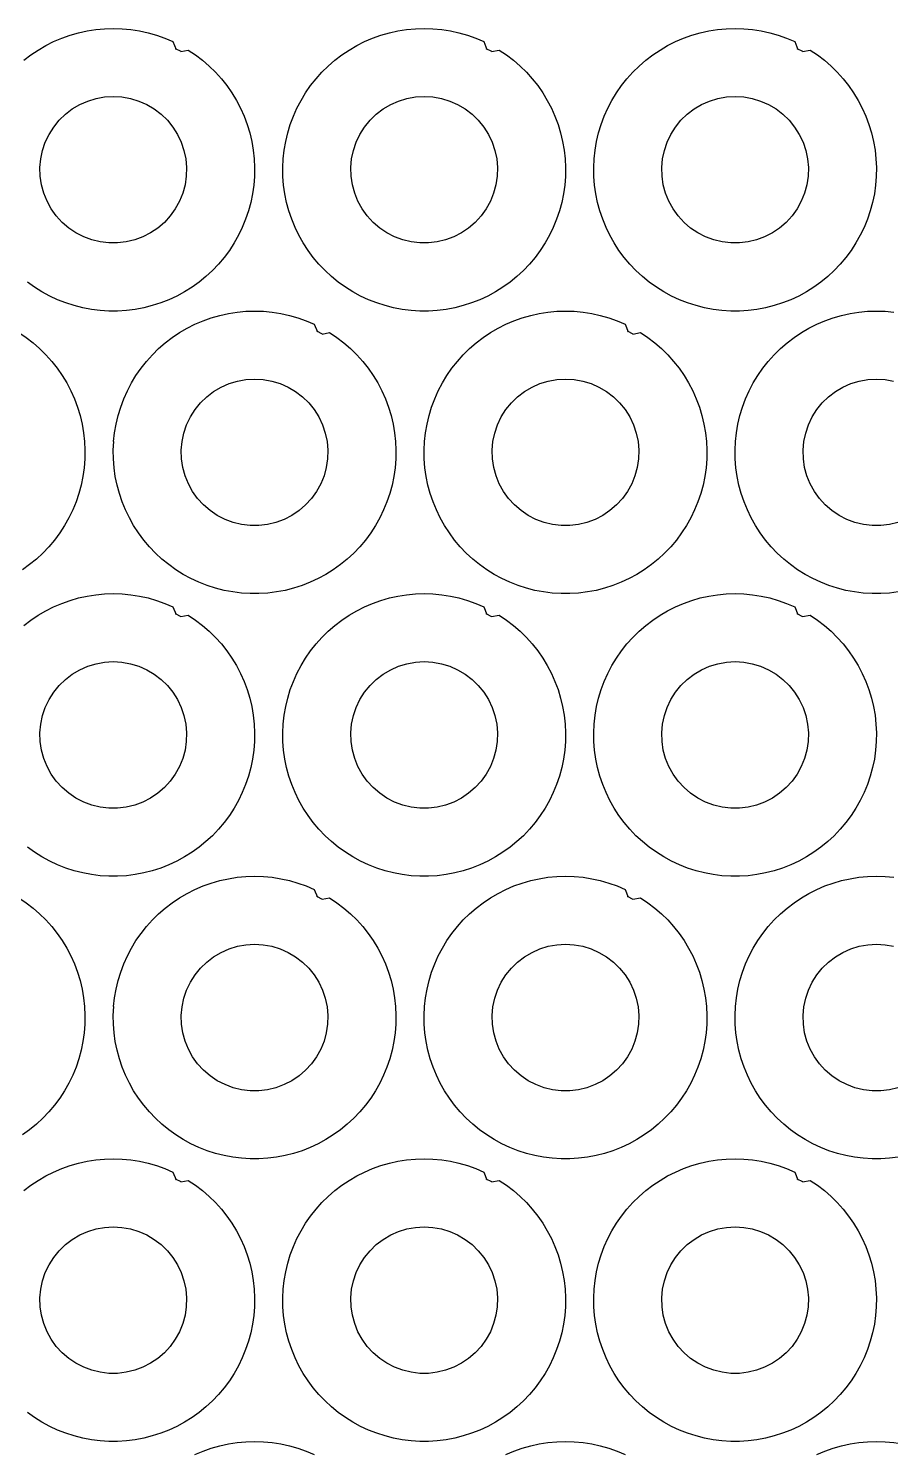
# Model space of a CAD drawing. Extents: x 0 to 183, y 0 to 160.
# Drawn here: x 91.3 to 140.1, y 79.5 to 160.1 of the extents above; entities that cross this region are included whole.
import ezdxf

# ---------------------------------------------------------------- set-up
doc = ezdxf.new("R2010")
doc.units = 0
doc.layers.add('Layer_1', color=7, linetype='CONTINUOUS')

msp = doc.modelspace()

# ---------------------------------------------------------------- linework, layer by layer
at = {"layer": 'Layer_1', "color": 7}
for points in [[(91.069787, 158.300014), (91.464785, 158.602014), (91.877789, 158.880014), (92.307783, 159.131014), (92.751803, 159.354012), (93.209793, 159.550013), (93.67879, 159.717015), (94.15679, 159.855013), (94.642805, 159.962015), (95.133787, 160.039013), (95.629792, 160.086015), (96.126785, 160.101029), (96.623807, 160.086), (97.119784, 160.039013), (97.610795, 159.962015), (98.096781, 159.855013), (98.574809, 159.717015), (99.043806, 159.550013), (99.501796, 159.354012), (99.68134, 158.915537)], [(105.748582, 152.722013), (105.802599, 153.217014), (105.887576, 153.707013), (106.002582, 154.192012), (106.147588, 154.668014), (106.321578, 155.134014), (106.52458, 155.588013), (106.755579, 156.029014), (107.012599, 156.455014), (107.296599, 156.863014), (107.605576, 157.254013), (107.937582, 157.624012), (108.291574, 157.973014), (108.667578, 158.300014), (109.062576, 158.602014), (109.47558, 158.880014), (109.905574, 159.131014), (110.349594, 159.354012), (110.807585, 159.550013), (111.276582, 159.717015), (111.754581, 159.855013), (112.240596, 159.962015), (112.731578, 160.039013), (113.227584, 160.086015), (113.724577, 160.101029), (114.221599, 160.086), (114.717576, 160.039013), (115.208586, 159.962015), (115.694573, 159.855013), (116.172601, 159.717015), (116.641598, 159.550013), (117.099588, 159.354012), (117.279132, 158.915537)], [(123.346374, 152.722013), (123.400391, 153.217014), (123.485368, 153.707013), (123.600374, 154.192012), (123.745379, 154.668014), (123.919369, 155.134014), (124.122372, 155.588013), (124.353371, 156.029014), (124.610391, 156.455014), (124.894391, 156.863014), (125.203368, 157.254013), (125.535374, 157.624012), (125.889365, 157.973014), (126.26537, 158.300014), (126.660368, 158.602014), (127.073372, 158.880014), (127.503366, 159.131014), (127.947386, 159.354012), (128.405376, 159.550013), (128.874373, 159.717015), (129.352373, 159.855013), (129.838388, 159.962015), (130.32937, 160.039013), (130.825375, 160.086015), (131.322369, 160.101029), (131.81939, 160.086), (132.315368, 160.039013), (132.806378, 159.962015), (133.292365, 159.855013), (133.770393, 159.717015), (134.239389, 159.550013), (134.69738, 159.354012), (134.876924, 158.915537)], [(99.965493, 158.791676), (99.642162, 158.954716)], [(99.945788, 158.798006), (100.375782, 158.880014), (100.788786, 158.602014), (101.183784, 158.300014), (101.559789, 157.973014), (101.913809, 157.624012), (102.245787, 157.254013), (102.554792, 156.863014), (102.838792, 156.455014), (103.095783, 156.029014), (103.326782, 155.588013), (103.529785, 155.134014), (103.703803, 154.668014), (103.848809, 154.192012), (103.963786, 153.707013), (104.048791, 153.217014), (104.102809, 152.722013), (104.125669, 152.225014)], [(117.563285, 158.791676), (117.239954, 158.954716)], [(117.54358, 158.798006), (117.973574, 158.880014), (118.386578, 158.602014), (118.781576, 158.300014), (119.157581, 157.973014), (119.5116, 157.624012), (119.843578, 157.254013), (120.152583, 156.863014), (120.436584, 156.455014), (120.693575, 156.029014), (120.924574, 155.588013), (121.127576, 155.134014), (121.301595, 154.668014), (121.4466, 154.192012), (121.561578, 153.707013), (121.646583, 153.217014), (121.7006, 152.722013), (121.72346, 152.225014)], [(135.161076, 158.791676), (134.837746, 158.954716)], [(135.141372, 158.798006), (135.571365, 158.880014), (135.984369, 158.602014), (136.379368, 158.300014), (136.755372, 157.973014), (137.109392, 157.624012), (137.44137, 157.254013), (137.750375, 156.863014), (138.034375, 156.455014), (138.291367, 156.029014), (138.522366, 155.588013), (138.725368, 155.134014), (138.899386, 154.668014), (139.044392, 154.192012), (139.159369, 153.707013), (139.244375, 153.217014), (139.298392, 152.722013), (139.321252, 152.225014)], [(91.978796, 152.224015), (92.021807, 152.714015), (92.123802, 153.195014), (92.280802, 153.661014), (92.492807, 154.105015), (92.754794, 154.520014), (93.064787, 154.902013), (93.417791, 155.245014), (93.80881, 155.543013), (94.231804, 155.793014), (94.681808, 155.991012), (95.151792, 156.135014), (95.635803, 156.222014), (96.126785, 156.251013), (96.617796, 156.222014), (97.101807, 156.135014), (97.571791, 155.991012), (98.021795, 155.793014), (98.444789, 155.543013), (98.835808, 155.245014), (99.188784, 154.902013), (99.498805, 154.520014), (99.760792, 154.105015), (99.972797, 153.661014), (100.129797, 153.195014), (100.231792, 152.714015), (100.274803, 152.224015), (100.260692, 151.732014)], [(109.576588, 152.224015), (109.619598, 152.714015), (109.721594, 153.195014), (109.878594, 153.661014), (110.090599, 154.105015), (110.352586, 154.520014), (110.662579, 154.902013), (111.015582, 155.245014), (111.406601, 155.543013), (111.829596, 155.793014), (112.279599, 155.991012), (112.749584, 156.135014), (113.233595, 156.222014), (113.724577, 156.251013), (114.215587, 156.222014), (114.699598, 156.135014), (115.169583, 155.991012), (115.619586, 155.793014), (116.042581, 155.543013), (116.4336, 155.245014), (116.786575, 154.902013), (117.096596, 154.520014), (117.358583, 154.105015), (117.570589, 153.661014), (117.727589, 153.195014), (117.829584, 152.714015), (117.872595, 152.224015), (117.858484, 151.732014)], [(127.174379, 152.224015), (127.21739, 152.714015), (127.319385, 153.195014), (127.476385, 153.661014), (127.688391, 154.105015), (127.950378, 154.520014), (128.260371, 154.902013), (128.613374, 155.245014), (129.004393, 155.543013), (129.427388, 155.793014), (129.877391, 155.991012), (130.347376, 156.135014), (130.831387, 156.222014), (131.322369, 156.251013), (131.813379, 156.222014), (132.29739, 156.135014), (132.767375, 155.991012), (133.217378, 155.793014), (133.640373, 155.543013), (134.031392, 155.245014), (134.384367, 154.902013), (134.694388, 154.520014), (134.956375, 154.105015), (135.16838, 153.661014), (135.325381, 153.195014), (135.427376, 152.714015), (135.470386, 152.224015), (135.456275, 151.732014)], [(105.725581, 152.225014), (105.748723, 152.722013)], [(123.323373, 152.225014), (123.346515, 152.722013)], [(104.125782, 152.225014), (104.117879, 151.728012), (104.079808, 151.232012), (104.009788, 150.739012), (103.909797, 150.252015), (103.779805, 149.771024), (103.620801, 149.300023), (103.431797, 148.840001), (103.214797, 148.392001), (102.970787, 147.958028), (102.699797, 147.541017), (102.403803, 147.141023), (102.082803, 146.760023), (101.73979, 146.40002), (101.373805, 146.062003), (100.988797, 145.748002), (100.583808, 145.458019), (100.162789, 145.194028), (99.725796, 144.956002), (99.273789, 144.746001), (98.810803, 144.565012), (98.336783, 144.412019), (97.854804, 144.290014), (97.365797, 144.19801), (96.871796, 144.136006), (96.37579, 144.105018), (95.877809, 144.105018), (95.381803, 144.136006), (94.887802, 144.19801), (94.398795, 144.290014), (93.916788, 144.412019), (93.442796, 144.565012), (92.979782, 144.746001), (92.527803, 144.956002), (92.090782, 145.194028), (91.669791, 145.458019), (91.264802, 145.748002)], [(100.260805, 151.732014), (100.187794, 151.246013), (100.057802, 150.772012), (99.873793, 150.316023), (99.635795, 149.886001), (99.349791, 149.486008), (99.017785, 149.123013), (98.6448, 148.802014), (98.236792, 148.528004), (97.799799, 148.303017), (97.338789, 148.132018), (96.860789, 148.016025), (96.372799, 147.958028), (95.880801, 147.958028), (95.392782, 148.016025), (94.914782, 148.132018), (94.4538, 148.303017), (94.016807, 148.528004), (93.608799, 148.802014), (93.235786, 149.123013), (92.903808, 149.486008), (92.617804, 149.886001), (92.379806, 150.316023), (92.195797, 150.772012), (92.065805, 151.246013), (91.992794, 151.732014), (91.978683, 152.224015)], [(121.723573, 152.225014), (121.715671, 151.728012), (121.677599, 151.232012), (121.60758, 150.739012), (121.507589, 150.252015), (121.377597, 149.771024), (121.218593, 149.300023), (121.029589, 148.840001), (120.812588, 148.392001), (120.568579, 147.958028), (120.297589, 147.541017), (120.001594, 147.141023), (119.680595, 146.760023), (119.337582, 146.40002), (118.971596, 146.062003), (118.586589, 145.748002), (118.1816, 145.458019), (117.760581, 145.194028), (117.323588, 144.956002), (116.871581, 144.746001), (116.408595, 144.565012), (115.934575, 144.412019), (115.452596, 144.290014), (114.963589, 144.19801), (114.469587, 144.136006), (113.973582, 144.105018), (113.475601, 144.105018), (112.979595, 144.136006), (112.485593, 144.19801), (111.996587, 144.290014), (111.51458, 144.412019), (111.040587, 144.565012), (110.577574, 144.746001), (110.125595, 144.956002), (109.688574, 145.194028), (109.267583, 145.458019), (108.862594, 145.748002), (108.477586, 146.062003), (108.1116, 146.40002), (107.768588, 146.760023), (107.447588, 147.141023), (107.151593, 147.541017), (106.880575, 147.958028), (106.636594, 148.392001), (106.419594, 148.840001), (106.230589, 149.300023), (106.071585, 149.771024), (105.941594, 150.252015), (105.841574, 150.739012), (105.771583, 151.232012), (105.733596, 151.728012), (105.725694, 152.225014)], [(117.858596, 151.732014), (117.785586, 151.246013), (117.655594, 150.772012), (117.471585, 150.316023), (117.233587, 149.886001), (116.947583, 149.486008), (116.615577, 149.123013), (116.242592, 148.802014), (115.834583, 148.528004), (115.39759, 148.303017), (114.93658, 148.132018), (114.458581, 148.016025), (113.97059, 147.958028), (113.478592, 147.958028), (112.990574, 148.016025), (112.512574, 148.132018), (112.051592, 148.303017), (111.614599, 148.528004), (111.20659, 148.802014), (110.833577, 149.123013), (110.501599, 149.486008), (110.215595, 149.886001), (109.977597, 150.316023), (109.793588, 150.772012), (109.663597, 151.246013), (109.590586, 151.732014), (109.576475, 152.224015)], [(139.321365, 152.225014), (139.313463, 151.728012), (139.275391, 151.232012), (139.205372, 150.739012), (139.10538, 150.252015), (138.975389, 149.771024), (138.816385, 149.300023), (138.627381, 148.840001), (138.41038, 148.392001), (138.166371, 147.958028), (137.895381, 147.541017), (137.599386, 147.141023), (137.278387, 146.760023), (136.935374, 146.40002), (136.569388, 146.062003), (136.18438, 145.748002), (135.779391, 145.458019), (135.358372, 145.194028), (134.921379, 144.956002), (134.469372, 144.746001), (134.006387, 144.565012), (133.532366, 144.412019), (133.050387, 144.290014), (132.561381, 144.19801), (132.067379, 144.136006), (131.571373, 144.105018), (131.073392, 144.105018), (130.577387, 144.136006), (130.083385, 144.19801), (129.594379, 144.290014), (129.112371, 144.412019), (128.638379, 144.565012), (128.175365, 144.746001), (127.723386, 144.956002), (127.286365, 145.194028), (126.865374, 145.458019), (126.460385, 145.748002), (126.075378, 146.062003), (125.709392, 146.40002), (125.366379, 146.760023), (125.04538, 147.141023), (124.749385, 147.541017), (124.478367, 147.958028), (124.234386, 148.392001), (124.017385, 148.840001), (123.828381, 149.300023), (123.669377, 149.771024), (123.539385, 150.252015), (123.439366, 150.739012), (123.369375, 151.232012), (123.331388, 151.728012), (123.323485, 152.225014)], [(135.456388, 151.732014), (135.383377, 151.246013), (135.253386, 150.772012), (135.069377, 150.316023), (134.831379, 149.886001), (134.545375, 149.486008), (134.213369, 149.123013), (133.840384, 148.802014), (133.432375, 148.528004), (132.995382, 148.303017), (132.534372, 148.132018), (132.056372, 148.016025), (131.568382, 147.958028), (131.076384, 147.958028), (130.588365, 148.016025), (130.110365, 148.132018), (129.649384, 148.303017), (129.212391, 148.528004), (128.804382, 148.802014), (128.431369, 149.123013), (128.099391, 149.486008), (127.813387, 149.886001), (127.575389, 150.316023), (127.39138, 150.772012), (127.261389, 151.246013), (127.188378, 151.732014), (127.174267, 152.224015)], [(96.149787, 136.726001), (96.203804, 137.221002), (96.288781, 137.711002), (96.403787, 138.196001), (96.548792, 138.672003), (96.722782, 139.138002), (96.925785, 139.592002), (97.156784, 140.033002), (97.413803, 140.459003), (97.697804, 140.867003), (98.006781, 141.258002), (98.338787, 141.628001), (98.692778, 141.977003), (99.068783, 142.304002), (99.463781, 142.606003), (99.876785, 142.884003), (100.306779, 143.135003), (100.750799, 143.358001), (101.208789, 143.554001), (101.677786, 143.721003), (102.155786, 143.859002), (102.641801, 143.966003), (103.132783, 144.043002), (103.628788, 144.090003), (104.125782, 144.105018), (104.622803, 144.089989), (105.118781, 144.043002), (105.609791, 143.966003), (106.095777, 143.859002), (106.573805, 143.721003), (107.042802, 143.554001), (107.500793, 143.358001), (107.680337, 142.919526)], [(113.747578, 136.726001), (113.801596, 137.221002), (113.886573, 137.711002), (114.001578, 138.196001), (114.146584, 138.672003), (114.320574, 139.138002), (114.523576, 139.592002), (114.754575, 140.033002), (115.011595, 140.459003), (115.295595, 140.867003), (115.604572, 141.258002), (115.936578, 141.628001), (116.29057, 141.977003), (116.666574, 142.304002), (117.061573, 142.606003), (117.474577, 142.884003), (117.90457, 143.135003), (118.348591, 143.358001), (118.806581, 143.554001), (119.275578, 143.721003), (119.753578, 143.859002), (120.239592, 143.966003), (120.730574, 144.043002), (121.22658, 144.090003), (121.723573, 144.105018), (122.220595, 144.089989), (122.716572, 144.043002), (123.207582, 143.966003), (123.693569, 143.859002), (124.171597, 143.721003), (124.640594, 143.554001), (125.098584, 143.358001), (125.278128, 142.919526)], [(131.34537, 136.726001), (131.399387, 137.221002), (131.484364, 137.711002), (131.59937, 138.196001), (131.744376, 138.672003), (131.918366, 139.138002), (132.121368, 139.592002), (132.352367, 140.033002), (132.609387, 140.459003), (132.893387, 140.867003), (133.202364, 141.258002), (133.53437, 141.628001), (133.888361, 141.977003), (134.264366, 142.304002), (134.659364, 142.606003), (135.072368, 142.884003), (135.502362, 143.135003), (135.946382, 143.358001), (136.404373, 143.554001), (136.873369, 143.721003), (137.351369, 143.859002), (137.837384, 143.966003), (138.328366, 144.043002), (138.824372, 144.090003), (139.321365, 144.105018), (139.818387, 144.089989), (140.314364, 144.043002)], [(90.346993, 142.801995), (90.776987, 142.884003), (91.189991, 142.606003), (91.584989, 142.304002), (91.960994, 141.977003), (92.315013, 141.628001), (92.646991, 141.258002), (92.955996, 140.867003), (93.239996, 140.459003), (93.496988, 140.033002), (93.727987, 139.592002), (93.930989, 139.138002), (94.105008, 138.672003), (94.250013, 138.196001), (94.364991, 137.711002), (94.449996, 137.221002), (94.504013, 136.726001), (94.526873, 136.229003)], [(107.964489, 142.795665), (107.641159, 142.958704)], [(107.944785, 142.801995), (108.374778, 142.884003), (108.787782, 142.606003), (109.182781, 142.304002), (109.558785, 141.977003), (109.912805, 141.628001), (110.244783, 141.258002), (110.553788, 140.867003), (110.837788, 140.459003), (111.09478, 140.033002), (111.325779, 139.592002), (111.528781, 139.138002), (111.702799, 138.672003), (111.847805, 138.196001), (111.962782, 137.711002), (112.047788, 137.221002), (112.101805, 136.726001), (112.124665, 136.229003)], [(125.562281, 142.795665), (125.23895, 142.958704)], [(125.542576, 142.801995), (125.97257, 142.884003), (126.385574, 142.606003), (126.780572, 142.304002), (127.156577, 141.977003), (127.510596, 141.628001), (127.842574, 141.258002), (128.15158, 140.867003), (128.43558, 140.459003), (128.692571, 140.033002), (128.92357, 139.592002), (129.126573, 139.138002), (129.300591, 138.672003), (129.445597, 138.196001), (129.560574, 137.711002), (129.645579, 137.221002), (129.699597, 136.726001), (129.722457, 136.229003)], [(99.977792, 136.228003), (100.020803, 136.718003), (100.122798, 137.199003), (100.279798, 137.665003), (100.491804, 138.109003), (100.753791, 138.524003), (101.063783, 138.906002), (101.416787, 139.249003), (101.807806, 139.547002), (102.230801, 139.797003), (102.680804, 139.995001), (103.150789, 140.139002), (103.6348, 140.226003), (104.125782, 140.255001), (104.616792, 140.226003), (105.100803, 140.139002), (105.570788, 139.995001), (106.020791, 139.797003), (106.443786, 139.547002), (106.834805, 139.249003), (107.18778, 138.906002), (107.497801, 138.524003), (107.759788, 138.109003), (107.971793, 137.665003), (108.128793, 137.199003), (108.230789, 136.718003), (108.273799, 136.228003), (108.259688, 135.736003)], [(117.575584, 136.228003), (117.618595, 136.718003), (117.72059, 137.199003), (117.87759, 137.665003), (118.089595, 138.109003), (118.351582, 138.524003), (118.661575, 138.906002), (119.014579, 139.249003), (119.405598, 139.547002), (119.828592, 139.797003), (120.278596, 139.995001), (120.74858, 140.139002), (121.232591, 140.226003), (121.723573, 140.255001), (122.214584, 140.226003), (122.698595, 140.139002), (123.168579, 139.995001), (123.618583, 139.797003), (124.041577, 139.547002), (124.432596, 139.249003), (124.785572, 138.906002), (125.095593, 138.524003), (125.35758, 138.109003), (125.569585, 137.665003), (125.726585, 137.199003), (125.82858, 136.718003), (125.871591, 136.228003), (125.85748, 135.736003)], [(135.173376, 136.228003), (135.216386, 136.718003), (135.318381, 137.199003), (135.475382, 137.665003), (135.687387, 138.109003), (135.949374, 138.524003), (136.259367, 138.906002), (136.61237, 139.249003), (137.003389, 139.547002), (137.426384, 139.797003), (137.876387, 139.995001), (138.346372, 140.139002), (138.830383, 140.226003), (139.321365, 140.255001), (139.812375, 140.226003), (140.296386, 140.139002)], [(94.526986, 136.229003), (94.519084, 135.732001), (94.481012, 135.236001), (94.410993, 134.743001), (94.311002, 134.256004), (94.18101, 133.775013), (94.022006, 133.304012), (93.833002, 132.84399), (93.616001, 132.39599), (93.371992, 131.962017), (93.101002, 131.545005), (92.805007, 131.145012), (92.484008, 130.764012), (92.140995, 130.404009), (91.775009, 130.065992), (91.390002, 129.751991), (90.985013, 129.462008)], [(96.126785, 136.229003), (96.149928, 136.726001)], [(112.124778, 136.229003), (112.116876, 135.732001), (112.078804, 135.236001), (112.008785, 134.743001), (111.908793, 134.256004), (111.778802, 133.775013), (111.619798, 133.304012), (111.430793, 132.84399), (111.213793, 132.39599), (110.969783, 131.962017), (110.698794, 131.545005), (110.402799, 131.145012), (110.081799, 130.764012), (109.738787, 130.404009), (109.372801, 130.065992), (108.987793, 129.751991), (108.582804, 129.462008), (108.161785, 129.198017), (107.724792, 128.959991), (107.272785, 128.749989), (106.8098, 128.569), (106.335779, 128.416008), (105.8538, 128.294003), (105.364794, 128.201999), (104.870792, 128.139994), (104.374786, 128.109006), (103.876805, 128.109006), (103.3808, 128.139994), (102.886798, 128.201999), (102.397791, 128.294003), (101.915784, 128.416008), (101.441792, 128.569), (100.978778, 128.749989), (100.526799, 128.959991), (100.089778, 129.198017), (99.668787, 129.462008), (99.263798, 129.751991), (98.878791, 130.065992), (98.512805, 130.404009), (98.169792, 130.764012), (97.848793, 131.145012), (97.552798, 131.545005), (97.28178, 131.962017), (97.037799, 132.39599), (96.820798, 132.84399), (96.631794, 133.304012), (96.47279, 133.775013), (96.342798, 134.256004), (96.242779, 134.743001), (96.172788, 135.236001), (96.134801, 135.732001), (96.126898, 136.229003)], [(108.259801, 135.736003), (108.18679, 135.250002), (108.056799, 134.776001), (107.87279, 134.320012), (107.634792, 133.88999), (107.348788, 133.489996), (107.016781, 133.127002), (106.643797, 132.806003), (106.235788, 132.531993), (105.798795, 132.307005), (105.337785, 132.136007), (104.859785, 132.020014), (104.371795, 131.962017), (103.879797, 131.962017), (103.391778, 132.020014), (102.913778, 132.136007), (102.452797, 132.307005), (102.015804, 132.531993), (101.607795, 132.806003), (101.234782, 133.127002), (100.902804, 133.489996), (100.6168, 133.88999), (100.378802, 134.320012), (100.194793, 134.776001), (100.064801, 135.250002), (99.991791, 135.736003), (99.977679, 136.228003)], [(113.724577, 136.229003), (113.747719, 136.726001)], [(129.72257, 136.229003), (129.714667, 135.732001), (129.676596, 135.236001), (129.606576, 134.743001), (129.506585, 134.256004), (129.376593, 133.775013), (129.217589, 133.304012), (129.028585, 132.84399), (128.811584, 132.39599), (128.567575, 131.962017), (128.296585, 131.545005), (128.000591, 131.145012), (127.679591, 130.764012), (127.336578, 130.404009), (126.970592, 130.065992), (126.585585, 129.751991), (126.180596, 129.462008), (125.759577, 129.198017), (125.322584, 128.959991), (124.870577, 128.749989), (124.407591, 128.569), (123.933571, 128.416008), (123.451592, 128.294003), (122.962585, 128.201999), (122.468584, 128.139994), (121.972578, 128.109006), (121.474597, 128.109006), (120.978591, 128.139994), (120.48459, 128.201999), (119.995583, 128.294003), (119.513576, 128.416008), (119.039584, 128.569), (118.57657, 128.749989), (118.124591, 128.959991), (117.68757, 129.198017), (117.266579, 129.462008), (116.86159, 129.751991), (116.476582, 130.065992), (116.110597, 130.404009), (115.767584, 130.764012), (115.446584, 131.145012), (115.15059, 131.545005), (114.879572, 131.962017), (114.63559, 132.39599), (114.41859, 132.84399), (114.229586, 133.304012), (114.070582, 133.775013), (113.94059, 134.256004), (113.84057, 134.743001), (113.770579, 135.236001), (113.732592, 135.732001), (113.72469, 136.229003)], [(125.857593, 135.736003), (125.784582, 135.250002), (125.65459, 134.776001), (125.470581, 134.320012), (125.232583, 133.88999), (124.946579, 133.489996), (124.614573, 133.127002), (124.241588, 132.806003), (123.83358, 132.531993), (123.396587, 132.307005), (122.935577, 132.136007), (122.457577, 132.020014), (121.969586, 131.962017), (121.477588, 131.962017), (120.98957, 132.020014), (120.51157, 132.136007), (120.050588, 132.307005), (119.613595, 132.531993), (119.205587, 132.806003), (118.832574, 133.127002), (118.500596, 133.489996), (118.214592, 133.88999), (117.976594, 134.320012), (117.792585, 134.776001), (117.662593, 135.250002), (117.589582, 135.736003), (117.575471, 136.228003)], [(131.322369, 136.229003), (131.345511, 136.726001)], [(140.560377, 128.201999), (140.066375, 128.139994), (139.57037, 128.109006), (139.072389, 128.109006), (138.576383, 128.139994), (138.082381, 128.201999), (137.593375, 128.294003), (137.111367, 128.416008), (136.637375, 128.569), (136.174361, 128.749989), (135.722383, 128.959991), (135.285361, 129.198017), (134.864371, 129.462008), (134.459382, 129.751991), (134.074374, 130.065992), (133.708388, 130.404009), (133.365375, 130.764012), (133.044376, 131.145012), (132.748381, 131.545005), (132.477363, 131.962017), (132.233382, 132.39599), (132.016381, 132.84399), (131.827377, 133.304012), (131.668373, 133.775013), (131.538382, 134.256004), (131.438362, 134.743001), (131.368371, 135.236001), (131.330384, 135.732001), (131.322482, 136.229003)], [(140.533368, 132.136007), (140.055369, 132.020014), (139.567378, 131.962017), (139.07538, 131.962017), (138.587361, 132.020014), (138.109362, 132.136007), (137.64838, 132.307005), (137.211387, 132.531993), (136.803378, 132.806003), (136.430365, 133.127002), (136.098387, 133.489996), (135.812383, 133.88999), (135.574385, 134.320012), (135.390376, 134.776001), (135.260385, 135.250002), (135.187374, 135.736003), (135.173263, 136.228003)], [(91.069787, 126.307991), (91.464785, 126.609991), (91.877789, 126.887992), (92.307783, 127.138992), (92.751803, 127.36199), (93.209793, 127.55799), (93.67879, 127.724992), (94.15679, 127.86299), (94.642805, 127.969992), (95.133787, 128.046991), (95.629792, 128.093992), (96.126785, 128.109006), (96.623807, 128.093978), (97.119784, 128.046991), (97.610795, 127.969992), (98.096781, 127.86299), (98.574809, 127.724992), (99.043806, 127.55799), (99.501796, 127.36199), (99.68134, 126.923515)], [(105.748582, 120.72999), (105.802599, 121.224991), (105.887576, 121.714991), (106.002582, 122.19999), (106.147588, 122.675991), (106.321578, 123.141991), (106.52458, 123.595991), (106.755579, 124.036991), (107.012599, 124.462992), (107.296599, 124.870992), (107.605576, 125.261991), (107.937582, 125.63199), (108.291574, 125.980992), (108.667578, 126.307991), (109.062576, 126.609991), (109.47558, 126.887992), (109.905574, 127.138992), (110.349594, 127.36199), (110.807585, 127.55799), (111.276582, 127.724992), (111.754581, 127.86299), (112.240596, 127.969992), (112.731578, 128.046991), (113.227584, 128.093992), (113.724577, 128.109006), (114.221599, 128.093978), (114.717576, 128.046991), (115.208586, 127.969992), (115.694573, 127.86299), (116.172601, 127.724992), (116.641598, 127.55799), (117.099588, 127.36199), (117.279132, 126.923515)], [(123.346374, 120.72999), (123.400391, 121.224991), (123.485368, 121.714991), (123.600374, 122.19999), (123.745379, 122.675991), (123.919369, 123.141991), (124.122372, 123.595991), (124.353371, 124.036991), (124.610391, 124.462992), (124.894391, 124.870992), (125.203368, 125.261991), (125.535374, 125.63199), (125.889365, 125.980992), (126.26537, 126.307991), (126.660368, 126.609991), (127.073372, 126.887992), (127.503366, 127.138992), (127.947386, 127.36199), (128.405376, 127.55799), (128.874373, 127.724992), (129.352373, 127.86299), (129.838388, 127.969992), (130.32937, 128.046991), (130.825375, 128.093992), (131.322369, 128.109006), (131.81939, 128.093978), (132.315368, 128.046991), (132.806378, 127.969992), (133.292365, 127.86299), (133.770393, 127.724992), (134.239389, 127.55799), (134.69738, 127.36199), (134.876924, 126.923515)], [(99.965493, 126.799653), (99.642162, 126.962693)], [(99.945788, 126.805984), (100.375782, 126.887992), (100.788786, 126.609991), (101.183784, 126.307991), (101.559789, 125.980992), (101.913809, 125.63199), (102.245787, 125.261991), (102.554792, 124.870992), (102.838792, 124.462992), (103.095783, 124.036991), (103.326782, 123.595991), (103.529785, 123.141991), (103.703803, 122.675991), (103.848809, 122.19999), (103.963786, 121.714991), (104.048791, 121.224991), (104.102809, 120.72999), (104.125669, 120.232991)], [(117.563285, 126.799653), (117.239954, 126.962693)], [(117.54358, 126.805984), (117.973574, 126.887992), (118.386578, 126.609991), (118.781576, 126.307991), (119.157581, 125.980992), (119.5116, 125.63199), (119.843578, 125.261991), (120.152583, 124.870992), (120.436584, 124.462992), (120.693575, 124.036991), (120.924574, 123.595991), (121.127576, 123.141991), (121.301595, 122.675991), (121.4466, 122.19999), (121.561578, 121.714991), (121.646583, 121.224991), (121.7006, 120.72999), (121.72346, 120.232991)], [(135.161076, 126.799653), (134.837746, 126.962693)], [(135.141372, 126.805984), (135.571365, 126.887992), (135.984369, 126.609991), (136.379368, 126.307991), (136.755372, 125.980992), (137.109392, 125.63199), (137.44137, 125.261991), (137.750375, 124.870992), (138.034375, 124.462992), (138.291367, 124.036991), (138.522366, 123.595991), (138.725368, 123.141991), (138.899386, 122.675991), (139.044392, 122.19999), (139.159369, 121.714991), (139.244375, 121.224991), (139.298392, 120.72999), (139.321252, 120.232991)], [(91.978796, 120.231992), (92.021807, 120.721992), (92.123802, 121.202992), (92.280802, 121.668992), (92.492807, 122.112992), (92.754794, 122.527991), (93.064787, 122.90999), (93.417791, 123.252992), (93.80881, 123.55099), (94.231804, 123.800991), (94.681808, 123.99899), (95.151792, 124.142991), (95.635803, 124.229992), (96.126785, 124.25899), (96.617796, 124.229992), (97.101807, 124.142991), (97.571791, 123.99899), (98.021795, 123.800991), (98.444789, 123.55099), (98.835808, 123.252992), (99.188784, 122.90999), (99.498805, 122.527991), (99.760792, 122.112992), (99.972797, 121.668992), (100.129797, 121.202992), (100.231792, 120.721992), (100.274803, 120.231992), (100.260692, 119.739991)], [(109.576588, 120.231992), (109.619598, 120.721992), (109.721594, 121.202992), (109.878594, 121.668992), (110.090599, 122.112992), (110.352586, 122.527991), (110.662579, 122.90999), (111.015582, 123.252992), (111.406601, 123.55099), (111.829596, 123.800991), (112.279599, 123.99899), (112.749584, 124.142991), (113.233595, 124.229992), (113.724577, 124.25899), (114.215587, 124.229992), (114.699598, 124.142991), (115.169583, 123.99899), (115.619586, 123.800991), (116.042581, 123.55099), (116.4336, 123.252992), (116.786575, 122.90999), (117.096596, 122.527991), (117.358583, 122.112992), (117.570589, 121.668992), (117.727589, 121.202992), (117.829584, 120.721992), (117.872595, 120.231992), (117.858484, 119.739991)], [(127.174379, 120.231992), (127.21739, 120.721992), (127.319385, 121.202992), (127.476385, 121.668992), (127.688391, 122.112992), (127.950378, 122.527991), (128.260371, 122.90999), (128.613374, 123.252992), (129.004393, 123.55099), (129.427388, 123.800991), (129.877391, 123.99899), (130.347376, 124.142991), (130.831387, 124.229992), (131.322369, 124.25899), (131.813379, 124.229992), (132.29739, 124.142991), (132.767375, 123.99899), (133.217378, 123.800991), (133.640373, 123.55099), (134.031392, 123.252992), (134.384367, 122.90999), (134.694388, 122.527991), (134.956375, 122.112992), (135.16838, 121.668992), (135.325381, 121.202992), (135.427376, 120.721992), (135.470386, 120.231992), (135.456275, 119.739991)], [(104.125782, 120.232991), (104.117879, 119.735989), (104.079808, 119.23999), (104.009788, 118.74699), (103.909797, 118.259993), (103.779805, 117.779001), (103.620801, 117.308001), (103.431797, 116.847978), (103.214797, 116.399979), (102.970787, 115.966006), (102.699797, 115.548994), (102.403803, 115.149001), (102.082803, 114.768001), (101.73979, 114.407998), (101.373805, 114.06998), (100.988797, 113.75598), (100.583808, 113.465997), (100.162789, 113.202006), (99.725796, 112.96398), (99.273789, 112.753978), (98.810803, 112.572989), (98.336783, 112.419996), (97.854804, 112.297992), (97.365797, 112.205987), (96.871796, 112.143983), (96.37579, 112.112995), (95.877809, 112.112995), (95.381803, 112.143983), (94.887802, 112.205987), (94.398795, 112.297992), (93.916788, 112.419996), (93.442796, 112.572989), (92.979782, 112.753978), (92.527803, 112.96398), (92.090782, 113.202006), (91.669791, 113.465997), (91.264802, 113.75598)], [(100.260805, 119.739991), (100.187794, 119.253991), (100.057802, 118.77999), (99.873793, 118.324001), (99.635795, 117.893979), (99.349791, 117.493985), (99.017785, 117.130991), (98.6448, 116.809991), (98.236792, 116.535982), (97.799799, 116.310994), (97.338789, 116.139996), (96.860789, 116.024002), (96.372799, 115.966006), (95.880801, 115.966006), (95.392782, 116.024002), (94.914782, 116.139996), (94.4538, 116.310994), (94.016807, 116.535982), (93.608799, 116.809991), (93.235786, 117.130991), (92.903808, 117.493985), (92.617804, 117.893979), (92.379806, 118.324001), (92.195797, 118.77999), (92.065805, 119.253991), (91.992794, 119.739991), (91.978683, 120.231992)], [(105.725581, 120.232991), (105.748723, 120.72999)], [(121.723573, 120.232991), (121.715671, 119.735989), (121.677599, 119.23999), (121.60758, 118.74699), (121.507589, 118.259993), (121.377597, 117.779001), (121.218593, 117.308001), (121.029589, 116.847978), (120.812588, 116.399979), (120.568579, 115.966006), (120.297589, 115.548994), (120.001594, 115.149001), (119.680595, 114.768001), (119.337582, 114.407998), (118.971596, 114.06998), (118.586589, 113.75598), (118.1816, 113.465997), (117.760581, 113.202006), (117.323588, 112.96398), (116.871581, 112.753978), (116.408595, 112.572989), (115.934575, 112.419996), (115.452596, 112.297992), (114.963589, 112.205987), (114.469587, 112.143983), (113.973582, 112.112995), (113.475601, 112.112995), (112.979595, 112.143983), (112.485593, 112.205987), (111.996587, 112.297992), (111.51458, 112.419996), (111.040587, 112.572989), (110.577574, 112.753978), (110.125595, 112.96398), (109.688574, 113.202006), (109.267583, 113.465997), (108.862594, 113.75598), (108.477586, 114.06998), (108.1116, 114.407998), (107.768588, 114.768001), (107.447588, 115.149001), (107.151593, 115.548994), (106.880575, 115.966006), (106.636594, 116.399979), (106.419594, 116.847978), (106.230589, 117.308001), (106.071585, 117.779001), (105.941594, 118.259993), (105.841574, 118.74699), (105.771583, 119.23999), (105.733596, 119.735989), (105.725694, 120.232991)], [(117.858596, 119.739991), (117.785586, 119.253991), (117.655594, 118.77999), (117.471585, 118.324001), (117.233587, 117.893979), (116.947583, 117.493985), (116.615577, 117.130991), (116.242592, 116.809991), (115.834583, 116.535982), (115.39759, 116.310994), (114.93658, 116.139996), (114.458581, 116.024002), (113.97059, 115.966006), (113.478592, 115.966006), (112.990574, 116.024002), (112.512574, 116.139996), (112.051592, 116.310994), (111.614599, 116.535982), (111.20659, 116.809991), (110.833577, 117.130991), (110.501599, 117.493985), (110.215595, 117.893979), (109.977597, 118.324001), (109.793588, 118.77999), (109.663597, 119.253991), (109.590586, 119.739991), (109.576475, 120.231992)], [(123.323373, 120.232991), (123.346515, 120.72999)], [(139.321365, 120.232991), (139.313463, 119.735989), (139.275391, 119.23999), (139.205372, 118.74699), (139.10538, 118.259993), (138.975389, 117.779001), (138.816385, 117.308001), (138.627381, 116.847978), (138.41038, 116.399979), (138.166371, 115.966006), (137.895381, 115.548994), (137.599386, 115.149001), (137.278387, 114.768001), (136.935374, 114.407998), (136.569388, 114.06998), (136.18438, 113.75598), (135.779391, 113.465997), (135.358372, 113.202006), (134.921379, 112.96398), (134.469372, 112.753978), (134.006387, 112.572989), (133.532366, 112.419996), (133.050387, 112.297992), (132.561381, 112.205987), (132.067379, 112.143983), (131.571373, 112.112995), (131.073392, 112.112995), (130.577387, 112.143983), (130.083385, 112.205987), (129.594379, 112.297992), (129.112371, 112.419996), (128.638379, 112.572989), (128.175365, 112.753978), (127.723386, 112.96398), (127.286365, 113.202006), (126.865374, 113.465997), (126.460385, 113.75598), (126.075378, 114.06998), (125.709392, 114.407998), (125.366379, 114.768001), (125.04538, 115.149001), (124.749385, 115.548994), (124.478367, 115.966006), (124.234386, 116.399979), (124.017385, 116.847978), (123.828381, 117.308001), (123.669377, 117.779001), (123.539385, 118.259993), (123.439366, 118.74699), (123.369375, 119.23999), (123.331388, 119.735989), (123.323485, 120.232991)], [(135.456388, 119.739991), (135.383377, 119.253991), (135.253386, 118.77999), (135.069377, 118.324001), (134.831379, 117.893979), (134.545375, 117.493985), (134.213369, 117.130991), (133.840384, 116.809991), (133.432375, 116.535982), (132.995382, 116.310994), (132.534372, 116.139996), (132.056372, 116.024002), (131.568382, 115.966006), (131.076384, 115.966006), (130.588365, 116.024002), (130.110365, 116.139996), (129.649384, 116.310994), (129.212391, 116.535982), (128.804382, 116.809991), (128.431369, 117.130991), (128.099391, 117.493985), (127.813387, 117.893979), (127.575389, 118.324001), (127.39138, 118.77999), (127.261389, 119.253991), (127.188378, 119.739991), (127.174267, 120.231992)], [(96.149787, 104.733979), (96.203804, 105.22898), (96.288781, 105.71898), (96.403787, 106.203979), (96.548792, 106.67998), (96.722782, 107.14598), (96.925785, 107.59998), (97.156784, 108.04098), (97.413803, 108.46698), (97.697804, 108.874981), (98.006781, 109.26598), (98.338787, 109.635979), (98.692778, 109.98498), (99.068783, 110.31198), (99.463781, 110.61398), (99.876785, 110.89198), (100.306779, 111.14298), (100.750799, 111.365978), (101.208789, 111.561979), (101.677786, 111.728981), (102.155786, 111.866979), (102.641801, 111.973981), (103.132783, 112.05098), (103.628788, 112.097981), (104.125782, 112.112995), (104.622803, 112.097967), (105.118781, 112.05098), (105.609791, 111.973981), (106.095777, 111.866979), (106.573805, 111.728981), (107.042802, 111.561979), (107.500793, 111.365978), (107.680337, 110.927504)], [(113.747578, 104.733979), (113.801596, 105.22898), (113.886573, 105.71898), (114.001578, 106.203979), (114.146584, 106.67998), (114.320574, 107.14598), (114.523576, 107.59998), (114.754575, 108.04098), (115.011595, 108.46698), (115.295595, 108.874981), (115.604572, 109.26598), (115.936578, 109.635979), (116.29057, 109.98498), (116.666574, 110.31198), (117.061573, 110.61398), (117.474577, 110.89198), (117.90457, 111.14298), (118.348591, 111.365978), (118.806581, 111.561979), (119.275578, 111.728981), (119.753578, 111.866979), (120.239592, 111.973981), (120.730574, 112.05098), (121.22658, 112.097981), (121.723573, 112.112995), (122.220595, 112.097967), (122.716572, 112.05098), (123.207582, 111.973981), (123.693569, 111.866979), (124.171597, 111.728981), (124.640594, 111.561979), (125.098584, 111.365978), (125.278128, 110.927504)], [(131.34537, 104.733979), (131.399387, 105.22898), (131.484364, 105.71898), (131.59937, 106.203979), (131.744376, 106.67998), (131.918366, 107.14598), (132.121368, 107.59998), (132.352367, 108.04098), (132.609387, 108.46698), (132.893387, 108.874981), (133.202364, 109.26598), (133.53437, 109.635979), (133.888361, 109.98498), (134.264366, 110.31198), (134.659364, 110.61398), (135.072368, 110.89198), (135.502362, 111.14298), (135.946382, 111.365978), (136.404373, 111.561979), (136.873369, 111.728981), (137.351369, 111.866979), (137.837384, 111.973981), (138.328366, 112.05098), (138.824372, 112.097981), (139.321365, 112.112995), (139.818387, 112.097967), (140.314364, 112.05098)], [(90.346993, 110.809972), (90.776987, 110.89198), (91.189991, 110.61398), (91.584989, 110.31198), (91.960994, 109.98498), (92.315013, 109.635979), (92.646991, 109.26598), (92.955996, 108.874981), (93.239996, 108.46698), (93.496988, 108.04098), (93.727987, 107.59998), (93.930989, 107.14598), (94.105008, 106.67998), (94.250013, 106.203979), (94.364991, 105.71898), (94.449996, 105.22898), (94.504013, 104.733979), (94.526873, 104.23698)], [(107.964489, 110.803642), (107.641159, 110.966682)], [(107.944785, 110.809972), (108.374778, 110.89198), (108.787782, 110.61398), (109.182781, 110.31198), (109.558785, 109.98498), (109.912805, 109.635979), (110.244783, 109.26598), (110.553788, 108.874981), (110.837788, 108.46698), (111.09478, 108.04098), (111.325779, 107.59998), (111.528781, 107.14598), (111.702799, 106.67998), (111.847805, 106.203979), (111.962782, 105.71898), (112.047788, 105.22898), (112.101805, 104.733979), (112.124665, 104.23698)], [(125.562281, 110.803642), (125.23895, 110.966682)], [(125.542576, 110.809972), (125.97257, 110.89198), (126.385574, 110.61398), (126.780572, 110.31198), (127.156577, 109.98498), (127.510596, 109.635979), (127.842574, 109.26598), (128.15158, 108.874981), (128.43558, 108.46698), (128.692571, 108.04098), (128.92357, 107.59998), (129.126573, 107.14598), (129.300591, 106.67998), (129.445597, 106.203979), (129.560574, 105.71898), (129.645579, 105.22898), (129.699597, 104.733979), (129.722457, 104.23698)], [(99.977792, 104.235981), (100.020803, 104.725981), (100.122798, 105.206981), (100.279798, 105.67298), (100.491804, 106.116981), (100.753791, 106.53198), (101.063783, 106.913979), (101.416787, 107.256981), (101.807806, 107.554979), (102.230801, 107.80498), (102.680804, 108.002979), (103.150789, 108.14698), (103.6348, 108.23398), (104.125782, 108.262979), (104.616792, 108.23398), (105.100803, 108.14698), (105.570788, 108.002979), (106.020791, 107.80498), (106.443786, 107.554979), (106.834805, 107.256981), (107.18778, 106.913979), (107.497801, 106.53198), (107.759788, 106.116981), (107.971793, 105.67298), (108.128793, 105.206981), (108.230789, 104.725981), (108.273799, 104.235981), (108.259688, 103.74398)], [(117.575584, 104.235981), (117.618595, 104.725981), (117.72059, 105.206981), (117.87759, 105.67298), (118.089595, 106.116981), (118.351582, 106.53198), (118.661575, 106.913979), (119.014579, 107.256981), (119.405598, 107.554979), (119.828592, 107.80498), (120.278596, 108.002979), (120.74858, 108.14698), (121.232591, 108.23398), (121.723573, 108.262979), (122.214584, 108.23398), (122.698595, 108.14698), (123.168579, 108.002979), (123.618583, 107.80498), (124.041577, 107.554979), (124.432596, 107.256981), (124.785572, 106.913979), (125.095593, 106.53198), (125.35758, 106.116981), (125.569585, 105.67298), (125.726585, 105.206981), (125.82858, 104.725981), (125.871591, 104.235981), (125.85748, 103.74398)], [(135.173376, 104.235981), (135.216386, 104.725981), (135.318381, 105.206981), (135.475382, 105.67298), (135.687387, 106.116981), (135.949374, 106.53198), (136.259367, 106.913979), (136.61237, 107.256981), (137.003389, 107.554979), (137.426384, 107.80498), (137.876387, 108.002979), (138.346372, 108.14698), (138.830383, 108.23398), (139.321365, 108.262979), (139.812375, 108.23398), (140.296386, 108.14698)], [(96.126785, 104.23698), (96.149928, 104.733979)], [(113.724577, 104.23698), (113.747719, 104.733979)], [(131.322369, 104.23698), (131.345511, 104.733979)], [(94.526986, 104.23698), (94.519084, 103.739978), (94.481012, 103.243978), (94.410993, 102.750978), (94.311002, 102.263981), (94.18101, 101.78299), (94.022006, 101.311989), (93.833002, 100.851967), (93.616001, 100.403968), (93.371992, 99.969995), (93.101002, 99.552983), (92.805007, 99.152989), (92.484008, 98.771989), (92.140995, 98.411987), (91.775009, 98.073969), (91.390002, 97.759969), (90.985013, 97.469985)], [(112.124778, 104.23698), (112.116876, 103.739978), (112.078804, 103.243978), (112.008785, 102.750978), (111.908793, 102.263981), (111.778802, 101.78299), (111.619798, 101.311989), (111.430793, 100.851967), (111.213793, 100.403968), (110.969783, 99.969995), (110.698794, 99.552983), (110.402799, 99.152989), (110.081799, 98.771989), (109.738787, 98.411987), (109.372801, 98.073969), (108.987793, 97.759969), (108.582804, 97.469985), (108.161785, 97.205995), (107.724792, 96.967969), (107.272785, 96.757967), (106.8098, 96.576978), (106.335779, 96.423985), (105.8538, 96.301981), (105.364794, 96.209976), (104.870792, 96.147972), (104.374786, 96.116984), (103.876805, 96.116984), (103.3808, 96.147972), (102.886798, 96.209976), (102.397791, 96.301981), (101.915784, 96.423985), (101.441792, 96.576978), (100.978778, 96.757967), (100.526799, 96.967969), (100.089778, 97.205995), (99.668787, 97.469985), (99.263798, 97.759969), (98.878791, 98.073969), (98.512805, 98.411987), (98.169792, 98.771989), (97.848793, 99.152989), (97.552798, 99.552983), (97.28178, 99.969995), (97.037799, 100.403968), (96.820798, 100.851967), (96.631794, 101.311989), (96.47279, 101.78299), (96.342798, 102.263981), (96.242779, 102.750978), (96.172788, 103.243978), (96.134801, 103.739978), (96.126898, 104.23698)], [(108.259801, 103.74398), (108.18679, 103.257979), (108.056799, 102.783979), (107.87279, 102.327989), (107.634792, 101.897967), (107.348788, 101.497974), (107.016781, 101.13498), (106.643797, 100.81398), (106.235788, 100.539971), (105.798795, 100.314983), (105.337785, 100.143985), (104.859785, 100.027991), (104.371795, 99.969995), (103.879797, 99.969995), (103.391778, 100.027991), (102.913778, 100.143985), (102.452797, 100.314983), (102.015804, 100.539971), (101.607795, 100.81398), (101.234782, 101.13498), (100.902804, 101.497974), (100.6168, 101.897967), (100.378802, 102.327989), (100.194793, 102.783979), (100.064801, 103.257979), (99.991791, 103.74398), (99.977679, 104.235981)], [(129.72257, 104.23698), (129.714667, 103.739978), (129.676596, 103.243978), (129.606576, 102.750978), (129.506585, 102.263981), (129.376593, 101.78299), (129.217589, 101.311989), (129.028585, 100.851967), (128.811584, 100.403968), (128.567575, 99.969995), (128.296585, 99.552983), (128.000591, 99.152989), (127.679591, 98.771989), (127.336578, 98.411987), (126.970592, 98.073969), (126.585585, 97.759969), (126.180596, 97.469985), (125.759577, 97.205995), (125.322584, 96.967969), (124.870577, 96.757967), (124.407591, 96.576978), (123.933571, 96.423985), (123.451592, 96.301981), (122.962585, 96.209976), (122.468584, 96.147972), (121.972578, 96.116984), (121.474597, 96.116984), (120.978591, 96.147972), (120.48459, 96.209976), (119.995583, 96.301981), (119.513576, 96.423985), (119.039584, 96.576978), (118.57657, 96.757967), (118.124591, 96.967969), (117.68757, 97.205995), (117.266579, 97.469985), (116.86159, 97.759969), (116.476582, 98.073969), (116.110597, 98.411987), (115.767584, 98.771989), (115.446584, 99.152989), (115.15059, 99.552983), (114.879572, 99.969995), (114.63559, 100.403968), (114.41859, 100.851967), (114.229586, 101.311989), (114.070582, 101.78299), (113.94059, 102.263981), (113.84057, 102.750978), (113.770579, 103.243978), (113.732592, 103.739978), (113.72469, 104.23698)], [(125.857593, 103.74398), (125.784582, 103.257979), (125.65459, 102.783979), (125.470581, 102.327989), (125.232583, 101.897967), (124.946579, 101.497974), (124.614573, 101.13498), (124.241588, 100.81398), (123.83358, 100.539971), (123.396587, 100.314983), (122.935577, 100.143985), (122.457577, 100.027991), (121.969586, 99.969995), (121.477588, 99.969995), (120.98957, 100.027991), (120.51157, 100.143985), (120.050588, 100.314983), (119.613595, 100.539971), (119.205587, 100.81398), (118.832574, 101.13498), (118.500596, 101.497974), (118.214592, 101.897967), (117.976594, 102.327989), (117.792585, 102.783979), (117.662593, 103.257979), (117.589582, 103.74398), (117.575471, 104.235981)], [(140.560377, 96.209976), (140.066375, 96.147972), (139.57037, 96.116984), (139.072389, 96.116984), (138.576383, 96.147972), (138.082381, 96.209976), (137.593375, 96.301981), (137.111367, 96.423985), (136.637375, 96.576978), (136.174361, 96.757967), (135.722383, 96.967969), (135.285361, 97.205995), (134.864371, 97.469985), (134.459382, 97.759969), (134.074374, 98.073969), (133.708388, 98.411987), (133.365375, 98.771989), (133.044376, 99.152989), (132.748381, 99.552983), (132.477363, 99.969995), (132.233382, 100.403968), (132.016381, 100.851967), (131.827377, 101.311989), (131.668373, 101.78299), (131.538382, 102.263981), (131.438362, 102.750978), (131.368371, 103.243978), (131.330384, 103.739978), (131.322482, 104.23698)], [(140.533368, 100.143985), (140.055369, 100.027991), (139.567378, 99.969995), (139.07538, 99.969995), (138.587361, 100.027991), (138.109362, 100.143985), (137.64838, 100.314983), (137.211387, 100.539971), (136.803378, 100.81398), (136.430365, 101.13498), (136.098387, 101.497974), (135.812383, 101.897967), (135.574385, 102.327989), (135.390376, 102.783979), (135.260385, 103.257979), (135.187374, 103.74398), (135.173263, 104.235981)], [(91.069787, 94.315969), (91.464785, 94.617969), (91.877789, 94.895969), (92.307783, 95.146969), (92.751803, 95.369967), (93.209793, 95.565968), (93.67879, 95.73297), (94.15679, 95.870968), (94.642805, 95.97797), (95.133787, 96.054968), (95.629792, 96.10197), (96.126785, 96.116984), (96.623807, 96.101956), (97.119784, 96.054968), (97.610795, 95.97797), (98.096781, 95.870968), (98.574809, 95.73297), (99.043806, 95.565968), (99.501796, 95.369967), (99.68134, 94.931492)], [(105.748582, 88.737968), (105.802599, 89.232969), (105.887576, 89.722968), (106.002582, 90.207967), (106.147588, 90.683969), (106.321578, 91.149969), (106.52458, 91.603968), (106.755579, 92.044969), (107.012599, 92.470969), (107.296599, 92.878969), (107.605576, 93.269968), (107.937582, 93.639967), (108.291574, 93.988969), (108.667578, 94.315969), (109.062576, 94.617969), (109.47558, 94.895969), (109.905574, 95.146969), (110.349594, 95.369967), (110.807585, 95.565968), (111.276582, 95.73297), (111.754581, 95.870968), (112.240596, 95.97797), (112.731578, 96.054968), (113.227584, 96.10197), (113.724577, 96.116984), (114.221599, 96.101956), (114.717576, 96.054968), (115.208586, 95.97797), (115.694573, 95.870968), (116.172601, 95.73297), (116.641598, 95.565968), (117.099588, 95.369967), (117.279132, 94.931492)], [(123.346374, 88.737968), (123.400391, 89.232969), (123.485368, 89.722968), (123.600374, 90.207967), (123.745379, 90.683969), (123.919369, 91.149969), (124.122372, 91.603968), (124.353371, 92.044969), (124.610391, 92.470969), (124.894391, 92.878969), (125.203368, 93.269968), (125.535374, 93.639967), (125.889365, 93.988969), (126.26537, 94.315969), (126.660368, 94.617969), (127.073372, 94.895969), (127.503366, 95.146969), (127.947386, 95.369967), (128.405376, 95.565968), (128.874373, 95.73297), (129.352373, 95.870968), (129.838388, 95.97797), (130.32937, 96.054968), (130.825375, 96.10197), (131.322369, 96.116984), (131.81939, 96.101956), (132.315368, 96.054968), (132.806378, 95.97797), (133.292365, 95.870968), (133.770393, 95.73297), (134.239389, 95.565968), (134.69738, 95.369967), (134.876924, 94.931492)], [(99.965493, 94.807631), (99.642162, 94.970671)], [(99.945788, 94.813961), (100.375782, 94.895969), (100.788786, 94.617969), (101.183784, 94.315969), (101.559789, 93.988969), (101.913809, 93.639967), (102.245787, 93.269968), (102.554792, 92.878969), (102.838792, 92.470969), (103.095783, 92.044969), (103.326782, 91.603968), (103.529785, 91.149969), (103.703803, 90.683969), (103.848809, 90.207967), (103.963786, 89.722968), (104.048791, 89.232969), (104.102809, 88.737968), (104.125669, 88.240969)], [(117.563285, 94.807631), (117.239954, 94.970671)], [(117.54358, 94.813961), (117.973574, 94.895969), (118.386578, 94.617969), (118.781576, 94.315969), (119.157581, 93.988969), (119.5116, 93.639967), (119.843578, 93.269968), (120.152583, 92.878969), (120.436584, 92.470969), (120.693575, 92.044969), (120.924574, 91.603968), (121.127576, 91.149969), (121.301595, 90.683969), (121.4466, 90.207967), (121.561578, 89.722968), (121.646583, 89.232969), (121.7006, 88.737968), (121.72346, 88.240969)], [(135.161076, 94.807631), (134.837746, 94.970671)], [(135.141372, 94.813961), (135.571365, 94.895969), (135.984369, 94.617969), (136.379368, 94.315969), (136.755372, 93.988969), (137.109392, 93.639967), (137.44137, 93.269968), (137.750375, 92.878969), (138.034375, 92.470969), (138.291367, 92.044969), (138.522366, 91.603968), (138.725368, 91.149969), (138.899386, 90.683969), (139.044392, 90.207967), (139.159369, 89.722968), (139.244375, 89.232969), (139.298392, 88.737968), (139.321252, 88.240969)], [(91.978796, 88.23997), (92.021807, 88.72997), (92.123802, 89.210969), (92.280802, 89.676969), (92.492807, 90.12097), (92.754794, 90.535969), (93.064787, 90.917968), (93.417791, 91.26097), (93.80881, 91.558968), (94.231804, 91.808969), (94.681808, 92.006968), (95.151792, 92.150969), (95.635803, 92.237969), (96.126785, 92.266968), (96.617796, 92.237969), (97.101807, 92.150969), (97.571791, 92.006968), (98.021795, 91.808969), (98.444789, 91.558968), (98.835808, 91.26097), (99.188784, 90.917968), (99.498805, 90.535969), (99.760792, 90.12097), (99.972797, 89.676969), (100.129797, 89.210969), (100.231792, 88.72997), (100.274803, 88.23997), (100.260692, 87.747969)], [(109.576588, 88.23997), (109.619598, 88.72997), (109.721594, 89.210969), (109.878594, 89.676969), (110.090599, 90.12097), (110.352586, 90.535969), (110.662579, 90.917968), (111.015582, 91.26097), (111.406601, 91.558968), (111.829596, 91.808969), (112.279599, 92.006968), (112.749584, 92.150969), (113.233595, 92.237969), (113.724577, 92.266968), (114.215587, 92.237969), (114.699598, 92.150969), (115.169583, 92.006968), (115.619586, 91.808969), (116.042581, 91.558968), (116.4336, 91.26097), (116.786575, 90.917968), (117.096596, 90.535969), (117.358583, 90.12097), (117.570589, 89.676969), (117.727589, 89.210969), (117.829584, 88.72997), (117.872595, 88.23997), (117.858484, 87.747969)], [(127.174379, 88.23997), (127.21739, 88.72997), (127.319385, 89.210969), (127.476385, 89.676969), (127.688391, 90.12097), (127.950378, 90.535969), (128.260371, 90.917968), (128.613374, 91.26097), (129.004393, 91.558968), (129.427388, 91.808969), (129.877391, 92.006968), (130.347376, 92.150969), (130.831387, 92.237969), (131.322369, 92.266968), (131.813379, 92.237969), (132.29739, 92.150969), (132.767375, 92.006968), (133.217378, 91.808969), (133.640373, 91.558968), (134.031392, 91.26097), (134.384367, 90.917968), (134.694388, 90.535969), (134.956375, 90.12097), (135.16838, 89.676969), (135.325381, 89.210969), (135.427376, 88.72997), (135.470386, 88.23997), (135.456275, 87.747969)], [(105.725581, 88.240969), (105.748723, 88.737968)], [(123.323373, 88.240969), (123.346515, 88.737968)], [(104.125782, 88.240969), (104.117879, 87.743967), (104.079808, 87.247967), (104.009788, 86.754967), (103.909797, 86.26797), (103.779805, 85.786979), (103.620801, 85.315978), (103.431797, 84.855956), (103.214797, 84.407956), (102.970787, 83.973983), (102.699797, 83.556972), (102.403803, 83.156978), (102.082803, 82.775978), (101.73979, 82.415975), (101.373805, 82.077958), (100.988797, 81.763957), (100.583808, 81.473974), (100.162789, 81.209983), (99.725796, 80.971957), (99.273789, 80.761956), (98.810803, 80.580967), (98.336783, 80.427974), (97.854804, 80.305969), (97.365797, 80.213965), (96.871796, 80.151961), (96.37579, 80.120973), (95.877809, 80.120973), (95.381803, 80.151961), (94.887802, 80.213965), (94.398795, 80.305969), (93.916788, 80.427974), (93.442796, 80.580967), (92.979782, 80.761956), (92.527803, 80.971957), (92.090782, 81.209983), (91.669791, 81.473974), (91.264802, 81.763957)], [(100.260805, 87.747969), (100.187794, 87.261968), (100.057802, 86.787967), (99.873793, 86.331978), (99.635795, 85.901956), (99.349791, 85.501963), (99.017785, 85.138968), (98.6448, 84.817969), (98.236792, 84.543959), (97.799799, 84.318972), (97.338789, 84.147973), (96.860789, 84.03198), (96.372799, 83.973983), (95.880801, 83.973983), (95.392782, 84.03198), (94.914782, 84.147973), (94.4538, 84.318972), (94.016807, 84.543959), (93.608799, 84.817969), (93.235786, 85.138968), (92.903808, 85.501963), (92.617804, 85.901956), (92.379806, 86.331978), (92.195797, 86.787967), (92.065805, 87.261968), (91.992794, 87.747969), (91.978683, 88.23997)], [(121.723573, 88.240969), (121.715671, 87.743967), (121.677599, 87.247967), (121.60758, 86.754967), (121.507589, 86.26797), (121.377597, 85.786979), (121.218593, 85.315978), (121.029589, 84.855956), (120.812588, 84.407956), (120.568579, 83.973983), (120.297589, 83.556972), (120.001594, 83.156978), (119.680595, 82.775978), (119.337582, 82.415975), (118.971596, 82.077958), (118.586589, 81.763957), (118.1816, 81.473974), (117.760581, 81.209983), (117.323588, 80.971957), (116.871581, 80.761956), (116.408595, 80.580967), (115.934575, 80.427974), (115.452596, 80.305969), (114.963589, 80.213965), (114.469587, 80.151961), (113.973582, 80.120973), (113.475601, 80.120973), (112.979595, 80.151961), (112.485593, 80.213965), (111.996587, 80.305969), (111.51458, 80.427974), (111.040587, 80.580967), (110.577574, 80.761956), (110.125595, 80.971957), (109.688574, 81.209983), (109.267583, 81.473974), (108.862594, 81.763957), (108.477586, 82.077958), (108.1116, 82.415975), (107.768588, 82.775978), (107.447588, 83.156978), (107.151593, 83.556972), (106.880575, 83.973983), (106.636594, 84.407956), (106.419594, 84.855956), (106.230589, 85.315978), (106.071585, 85.786979), (105.941594, 86.26797), (105.841574, 86.754967), (105.771583, 87.247967), (105.733596, 87.743967), (105.725694, 88.240969)], [(117.858596, 87.747969), (117.785586, 87.261968), (117.655594, 86.787967), (117.471585, 86.331978), (117.233587, 85.901956), (116.947583, 85.501963), (116.615577, 85.138968), (116.242592, 84.817969), (115.834583, 84.543959), (115.39759, 84.318972), (114.93658, 84.147973), (114.458581, 84.03198), (113.97059, 83.973983), (113.478592, 83.973983), (112.990574, 84.03198), (112.512574, 84.147973), (112.051592, 84.318972), (111.614599, 84.543959), (111.20659, 84.817969), (110.833577, 85.138968), (110.501599, 85.501963), (110.215595, 85.901956), (109.977597, 86.331978), (109.793588, 86.787967), (109.663597, 87.261968), (109.590586, 87.747969), (109.576475, 88.23997)], [(139.321365, 88.240969), (139.313463, 87.743967), (139.275391, 87.247967), (139.205372, 86.754967), (139.10538, 86.26797), (138.975389, 85.786979), (138.816385, 85.315978), (138.627381, 84.855956), (138.41038, 84.407956), (138.166371, 83.973983), (137.895381, 83.556972), (137.599386, 83.156978), (137.278387, 82.775978), (136.935374, 82.415975), (136.569388, 82.077958), (136.18438, 81.763957), (135.779391, 81.473974), (135.358372, 81.209983), (134.921379, 80.971957), (134.469372, 80.761956), (134.006387, 80.580967), (133.532366, 80.427974), (133.050387, 80.305969), (132.561381, 80.213965), (132.067379, 80.151961), (131.571373, 80.120973), (131.073392, 80.120973), (130.577387, 80.151961), (130.083385, 80.213965), (129.594379, 80.305969), (129.112371, 80.427974), (128.638379, 80.580967), (128.175365, 80.761956), (127.723386, 80.971957), (127.286365, 81.209983), (126.865374, 81.473974), (126.460385, 81.763957), (126.075378, 82.077958), (125.709392, 82.415975), (125.366379, 82.775978), (125.04538, 83.156978), (124.749385, 83.556972), (124.478367, 83.973983), (124.234386, 84.407956), (124.017385, 84.855956), (123.828381, 85.315978), (123.669377, 85.786979), (123.539385, 86.26797), (123.439366, 86.754967), (123.369375, 87.247967), (123.331388, 87.743967), (123.323485, 88.240969)], [(135.456388, 87.747969), (135.383377, 87.261968), (135.253386, 86.787967), (135.069377, 86.331978), (134.831379, 85.901956), (134.545375, 85.501963), (134.213369, 85.138968), (133.840384, 84.817969), (133.432375, 84.543959), (132.995382, 84.318972), (132.534372, 84.147973), (132.056372, 84.03198), (131.568382, 83.973983), (131.076384, 83.973983), (130.588365, 84.03198), (130.110365, 84.147973), (129.649384, 84.318972), (129.212391, 84.543959), (128.804382, 84.817969), (128.431369, 85.138968), (128.099391, 85.501963), (127.813387, 85.901956), (127.575389, 86.331978), (127.39138, 86.787967), (127.261389, 87.261968), (127.188378, 87.747969), (127.174267, 88.23997)], [(100.750799, 79.373956), (101.208789, 79.569956), (101.677786, 79.736958), (102.155786, 79.874957), (102.641801, 79.981958), (103.132783, 80.058957), (103.628788, 80.105958), (104.125782, 80.120973), (104.622803, 80.105944), (105.118781, 80.058957), (105.609791, 79.981958), (106.095777, 79.874957), (106.573805, 79.736958), (107.042802, 79.569956), (107.500793, 79.373956)], [(118.348591, 79.373956), (118.806581, 79.569956), (119.275578, 79.736958), (119.753578, 79.874957), (120.239592, 79.981958), (120.730574, 80.058957), (121.22658, 80.105958), (121.723573, 80.120973), (122.220595, 80.105944), (122.716572, 80.058957), (123.207582, 79.981958), (123.693569, 79.874957), (124.171597, 79.736958), (124.640594, 79.569956), (125.098584, 79.373956)], [(135.946382, 79.373956), (136.404373, 79.569956), (136.873369, 79.736958), (137.351369, 79.874957), (137.837384, 79.981958), (138.328366, 80.058957), (138.824372, 80.105958), (139.321365, 80.120973), (139.818387, 80.105944), (140.314364, 80.058957), (140.805374, 79.981958), (141.291361, 79.874957), (141.769389, 79.736958), (142.238386, 79.569956), (142.696376, 79.373956)]]:
    msp.add_lwpolyline(points, dxfattribs=at)

doc.saveas('drawing.dxf')
